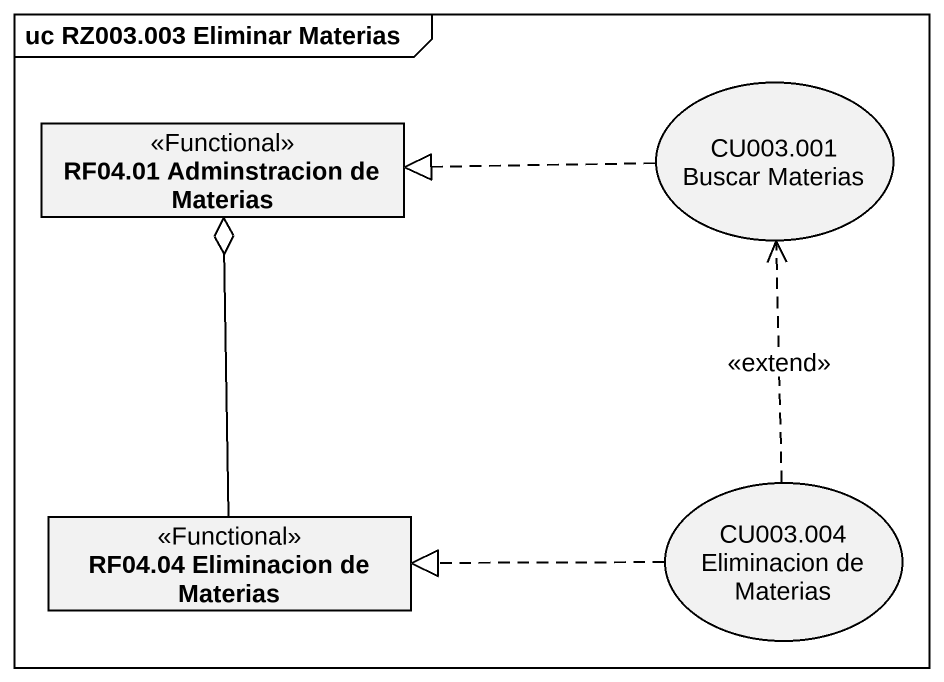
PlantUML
@startuml
mainframe uc RZ003.003 Eliminar Materias
allowmixing
hide circle
hide empty members
usecase "CU003.001 Buscar Materias" as CU003_001_Buscar_Materias
class "RF04.01 Adminstracion de Materias" as RF04_01_Adminstracion_de <<Functional>>
usecase "CU003.004 Eliminacion de Materias" as CU003_004_Eliminacion_de
class "RF04.04 Eliminacion de Materias" as RF04_04_Eliminacion_de <<Functional>>
CU003_001_Buscar_Materias .left.|> RF04_01_Adminstracion_de
CU003_004_Eliminacion_de .up.> CU003_001_Buscar_Materias : <<extend>>
CU003_004_Eliminacion_de .left.|> RF04_04_Eliminacion_de
RF04_04_Eliminacion_de -up-o RF04_01_Adminstracion_de
@enduml
